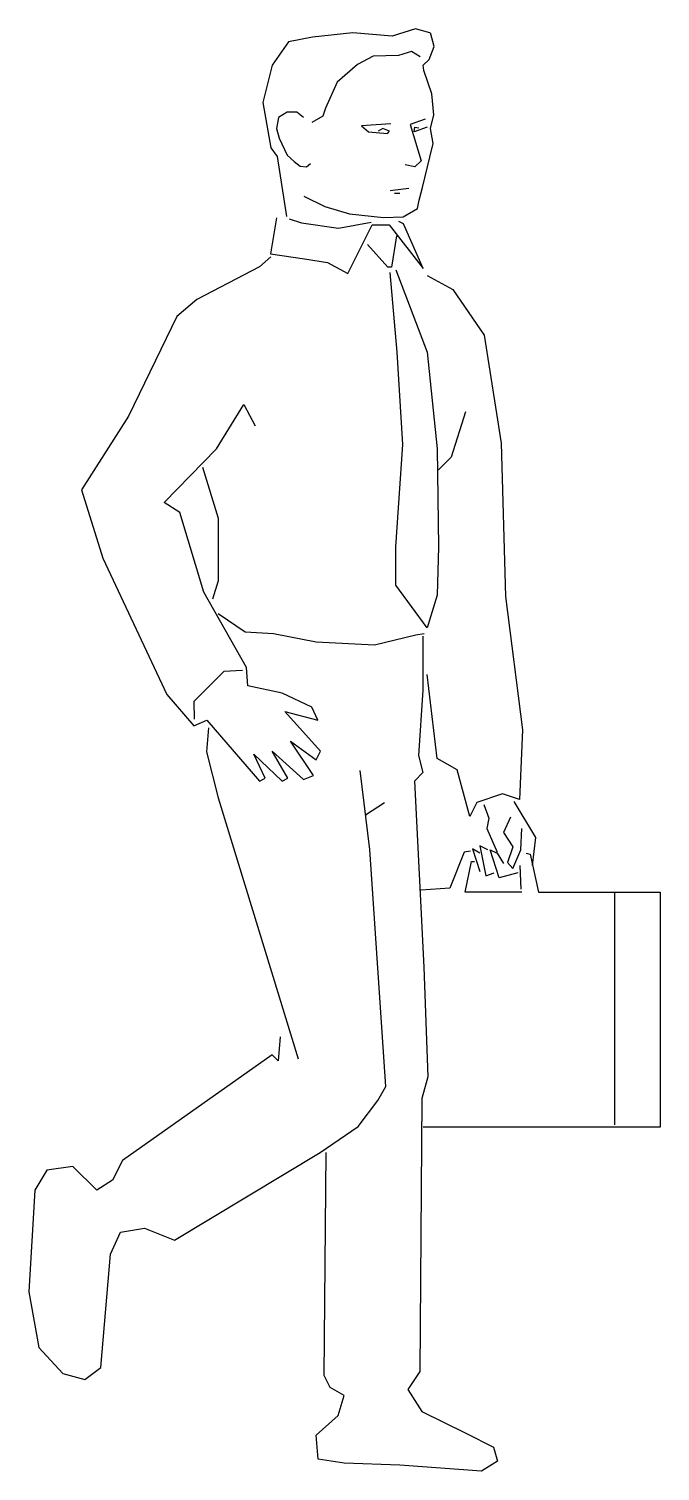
# Model space of a CAD drawing. Header units: millimetres. Extents: x -1625.14 to -1624.32, y 1857.62 to 1859.51.
import ezdxf

# ---------------------------------------------------------------- set-up
doc = ezdxf.new("R2010")
doc.units = ezdxf.units.MM
doc.header["$LTSCALE"] = 10
doc.layers.add('Humanos', color=2, linetype='Continuous')

msp = doc.modelspace()

# ---------------------------------------------------------------- linework, layer by layer
at = {"layer": 'Humanos'}
for p, q in [((-1624.8885, 1858.6652), (-1624.9276, 1858.6261)), ((-1624.864, 1858.6665), (-1624.8885, 1858.6652)), ((-1624.9276, 1858.6261), (-1624.9269, 1858.6029)), ((-1624.7034, 1858.4779), (-1624.6784, 1858.4938)), ((-1624.5742, 1858.4292), (-1624.5931, 1858.3821)), ((-1624.5661, 1858.4305), (-1624.5742, 1858.4292)), ((-1624.5015, 1858.4117), (-1624.5001, 1858.3807)), ((-1624.5931, 1858.3821), (-1624.6308, 1858.3794))]:
    msp.add_line(p, q, dxfattribs=at)
for points in [[(-1624.6192, 1859.4999), (-1624.638, 1859.5051), (-1624.6686, 1859.4957), (-1624.7197, 1859.4999), (-1624.7725, 1859.494), (-1624.804, 1859.488), (-1624.8253, 1859.4574), (-1624.8372, 1859.4089), (-1624.827, 1859.3494), (-1624.8185, 1859.3383), (-1624.8066, 1859.26)], [(-1624.7836, 1859.2864), (-1624.7563, 1859.2728), (-1624.724, 1859.2634), (-1624.6797, 1859.2583), (-1624.6541, 1859.2592), (-1624.6354, 1859.2703), (-1624.6329, 1859.2813), (-1624.6286, 1859.2975), (-1624.6192, 1859.3375), (-1624.615, 1859.3553), (-1624.6184, 1859.3749), (-1624.6141, 1859.3928), (-1624.6167, 1859.42), (-1624.6269, 1859.4506), (-1624.6278, 1859.4574), (-1624.6201, 1859.4651), (-1624.6133, 1859.4821), (-1624.6184, 1859.4999)], [(-1624.632, 1859.4685), (-1624.6431, 1859.4753), (-1624.6601, 1859.4702), (-1624.6933, 1859.4693), (-1624.7137, 1859.4583), (-1624.7401, 1859.4353), (-1624.7555, 1859.4013), (-1624.7589, 1859.3911), (-1624.7733, 1859.3825)], [(-1624.7844, 1859.3894), (-1624.7929, 1859.3962), (-1624.8057, 1859.3962), (-1624.8168, 1859.3894), (-1624.8193, 1859.3749), (-1624.8159, 1859.3621), (-1624.8057, 1859.34), (-1624.7963, 1859.3315), (-1624.7887, 1859.3256), (-1624.7802, 1859.3247), (-1624.7751, 1859.329)], [(-1624.6703, 1859.3808), (-1624.7086, 1859.3783), (-1624.6993, 1859.3706), (-1624.6746, 1859.3681), (-1624.672, 1859.3715), (-1624.6805, 1859.3749), (-1624.6865, 1859.3715)], [(-1624.6252, 1859.3868), (-1624.6448, 1859.38), (-1624.6303, 1859.3324), (-1624.6388, 1859.3247), (-1624.6516, 1859.3273)], [(-1624.6226, 1859.3766), (-1624.6397, 1859.3706), (-1624.6388, 1859.3766), (-1624.6337, 1859.3757)], [(-1624.6465, 1859.2966), (-1624.6712, 1859.2932)], [(-1624.6584, 1859.2898), (-1624.6652, 1859.2898)], [(-1624.8194, 1859.2581), (-1624.8273, 1859.2108), (-1624.783, 1859.2044), (-1624.753, 1859.1997), (-1624.7261, 1859.1855), (-1624.6945, 1859.2487), (-1624.6724, 1859.2487), (-1624.6281, 1859.1918), (-1624.6534, 1859.2502), (-1624.6597, 1859.2534)], [(-1624.8031, 1859.2566), (-1624.787, 1859.2515), (-1624.7384, 1859.2447), (-1624.6959, 1859.2524)], [(-1624.6629, 1859.2345), (-1624.6692, 1859.1934), (-1624.674, 1859.1934), (-1624.7008, 1859.2234)], [(-1624.8271, 1859.2069), (-1624.8419, 1859.1939), (-1624.9237, 1859.1512), (-1624.9497, 1859.129), (-1625.0129, 1858.999), (-1625.0742, 1858.9025), (-1625.0463, 1858.8134), (-1624.9627, 1858.6352), (-1624.9274, 1858.5943), (-1624.9107, 1858.6017), (-1624.8419, 1858.5219), (-1624.8345, 1858.5256), (-1624.8493, 1858.5572), (-1624.8122, 1858.5219), (-1624.8048, 1858.5256), (-1624.8252, 1858.5609), (-1624.7843, 1858.5238), (-1624.7713, 1858.5293), (-1624.801, 1858.5739), (-1624.7676, 1858.5498), (-1624.762, 1858.5609), (-1624.8085, 1858.6129), (-1624.7657, 1858.6017), (-1624.7732, 1858.6184), (-1624.8122, 1858.637), (-1624.8568, 1858.6463), (-1624.8586, 1858.6704), (-1624.9144, 1858.7688), (-1624.946, 1858.8728), (-1624.9664, 1858.8858), (-1624.8977, 1858.9563), (-1624.8624, 1859.0139), (-1624.8475, 1858.986)], [(-1624.6635, 1859.1902), (-1624.6227, 1859.0826), (-1624.6097, 1858.9563), (-1624.6078, 1858.8282), (-1624.6097, 1858.7651), (-1624.6227, 1858.7224), (-1624.6635, 1858.7781), (-1624.6635, 1858.8282), (-1624.6543, 1858.9619), (-1624.6617, 1859.0826), (-1624.671, 1859.1865)], [(-1624.6227, 1859.1828), (-1624.5892, 1859.1642), (-1624.5483, 1859.1048), (-1624.526, 1858.9637), (-1624.5205, 1858.7632), (-1624.4982, 1858.5887), (-1624.5019, 1858.4978), (-1624.5242, 1858.5052), (-1624.5576, 1858.4941), (-1624.5669, 1858.4755), (-1624.5836, 1858.5368), (-1624.6097, 1858.5516), (-1624.6227, 1858.6611)], [(-1624.5725, 1859.0046), (-1624.5911, 1858.9452), (-1624.6078, 1858.9285)], [(-1624.9162, 1858.9322), (-1624.8958, 1858.8654), (-1624.8958, 1858.7837), (-1624.9032, 1858.7595)], [(-1624.8958, 1858.741), (-1624.8605, 1858.7168), (-1624.8233, 1858.715), (-1624.7676, 1858.7038), (-1624.6914, 1858.7001), (-1624.6375, 1858.7131), (-1624.6264, 1858.715)], [(-1624.6282, 1858.7113), (-1624.6282, 1858.6407), (-1624.6338, 1858.5553), (-1624.6282, 1858.533), (-1624.6394, 1858.5219), (-1624.627, 1858.2788), (-1624.6218, 1858.1356), (-1624.6297, 1858.1069), (-1624.6323, 1857.7502), (-1624.6479, 1857.7268), (-1624.6297, 1857.6981), (-1624.5723, 1857.6695), (-1624.5358, 1857.6513), (-1624.5306, 1857.633), (-1624.5515, 1857.62), (-1624.6583, 1857.6278), (-1624.7313, 1857.6304), (-1624.7652, 1857.6356), (-1624.7678, 1857.6669), (-1624.7391, 1857.6929), (-1624.7313, 1857.719), (-1624.7495, 1857.7294), (-1624.7574, 1857.745), (-1624.7547, 1858.0366)], [(-1624.9085, 1858.5913), (-1624.9111, 1858.56), (-1624.8955, 1858.5001), (-1624.7912, 1858.159)], [(-1624.8147, 1858.1877), (-1624.8173, 1858.1564), (-1624.8251, 1858.1642), (-1625.0206, 1858.0262), (-1625.0336, 1858.0002), (-1625.0544, 1857.9872), (-1625.0857, 1858.0184), (-1625.1196, 1858.0132), (-1625.1352, 1857.9872), (-1625.1431, 1857.8544), (-1625.13, 1857.7815), (-1625.0987, 1857.7476), (-1625.0701, 1857.7398), (-1625.0492, 1857.7554), (-1625.0362, 1857.9038), (-1625.0232, 1857.9325), (-1624.9919, 1857.9377), (-1624.9528, 1857.9221), (-1624.7626, 1858.0366), (-1624.713, 1858.0705), (-1624.687, 1858.1043), (-1624.6766, 1858.1226), (-1624.6974, 1858.4324), (-1624.71, 1858.5356)], [(-1624.5486, 1858.4911), (-1624.5419, 1858.4736), (-1624.5446, 1858.4601), (-1624.5311, 1858.4292)], [(-1624.5096, 1858.4951), (-1624.4813, 1858.448), (-1624.4853, 1858.4117)], [(-1624.5136, 1858.4749), (-1624.523, 1858.4547), (-1624.5109, 1858.4359), (-1624.5176, 1858.4157), (-1624.5109, 1858.4076), (-1624.5001, 1858.4319), (-1624.4988, 1858.4601)], [(-1624.4934, 1858.4278), (-1624.488, 1858.4265), (-1624.4772, 1858.3767), (-1624.3183, 1858.3767), (-1624.3183, 1858.0698), (-1624.6281, 1858.0698)], [(-1624.554, 1858.4278), (-1624.5635, 1858.4332), (-1624.554, 1858.4036), (-1624.554, 1858.4036)], [(-1624.5432, 1858.4319), (-1624.554, 1858.4372), (-1624.5459, 1858.3982), (-1624.5352, 1858.4022)], [(-1624.5042, 1858.4022), (-1624.5284, 1858.3955), (-1624.5405, 1858.4319), (-1624.5311, 1858.4278), (-1624.523, 1858.4144)], [(-1624.4988, 1858.3767), (-1624.5729, 1858.3767), (-1624.5648, 1858.417), (-1624.5608, 1858.417)], [(-1624.3776, 1858.0725), (-1624.3776, 1858.3753)]]:
    msp.add_lwpolyline(points, dxfattribs=at)

doc.saveas('drawing.dxf')
